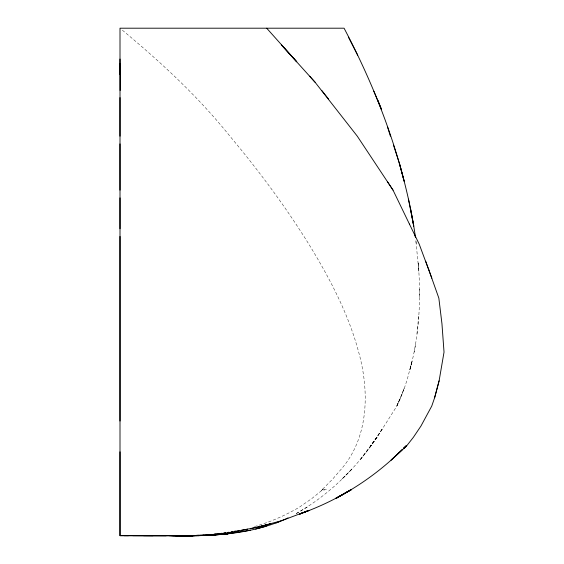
<?xml version="1.0" encoding="UTF-8"?>
<svg xmlns="http://www.w3.org/2000/svg" width="564" height="564" viewBox="0 0 564 564"><rect width="100%" height="100%" fill="white"/><g stroke="black" fill="none" stroke-linecap="round" stroke-linejoin="round"><path stroke-width="0.42" stroke-dasharray="2.82 2.11" d="M377.104 437.051L359.959 460.097L370.781 446.117L382.681 428.344L370.259 446.709L376.717 437.805L396.837 406.108L404.395 388.117L407.342 379.114L412.016 361.122L409.795 370.118C419.538 335.108 421.174 298.222 418.178 262.147L418.862 271.143L415.802 240.06L416.317 244.149M418.685 316.129L416.916 334.128M254.484 526.557C270.149 522.151 285.095 515.489 299.16 507.332L311.913 498.491L321.325 490.828L326.634 489.326L322.453 489.333L322.453 490.511L322.453 489.333L332.478 479.294L340.952 469.474C368.941 437.474 369.526 391.141 358.669 352.126C348.418 313.598 329.573 277.967 308.832 244.149C285.278 206.248 258.566 170.356 229.9 136.178C197.858 96.148 160.049 61.398 120.647 28.764M414.195 352.126L415.802 343.123M396.837 406.108L400.771 397.112M377.055 437.234L370.506 446.448L376.808 437.601M370.858 446.025C350.716 473.492 325.146 497.377 295.367 514.086L307.352 506.958M321.325 490.828L322.601 489.376M419.553 289.142L419.553 298.137M412.101 361.122L409.781 370.118L412.108 361.122M404.247 388.117L400.898 397.112L396.739 406.108L400.898 397.112L404.247 388.117M351.492 469.474L341.728 479.294L351.569 469.474"/><path stroke-width="0.85" d="M120.005 421.04L120.005 236.436M120.005 228.723L120.005 197.872M119.991 136.178L119.998 97.614M120.005 74.476L120.005 59.051M120.005 451.827L120.005 535.666L166.168 535.765M264.53 525.521L270.657 523.942L258.82 526.832L281.577 520.713L308.825 510.469L299.421 514.086C338.083 500.592 373.601 478.279 402.562 449.325L391.106 460.097L406.503 446.061L413.356 437.34L420.955 426.046L431.735 406.108L434.618 397.768L439.109 380.827L444.03 352.126L441.95 323.736L438.848 298.137L428.774 269.705M439.109 380.827L434.618 397.768M403.838 448.253L406.355 445.884L403.817 448.253M285.842 518.915L288.021 517.914M285.123 519.254C258.756 530.823 229.774 534.834 201.186 535.581M275.852 522.997L280.449 521.221M266.243 526.191L255.577 529.06M270.727 523.914L253.673 527.974L230.457 532.331M259.179 526.797L250.663 528.574M250.592 530.181L227.038 533.904L207.608 535.363M234.3 531.309L235.618 531.048M235.949 531.394L238.96 530.823M241.737 530.28L247.645 529.173M231.303 531.831L232.798 531.57M223.725 533.036L225.72 532.733M227.722 532.43L229.054 532.226M230.542 532.324L224.366 533.227M218.994 533.896L206.05 535.06M219.086 533.636L222.174 533.234M224.528 533.206L218.585 533.939M214.193 534.178L217.626 533.812M215.758 534.235L206.755 535.017M200.58 535.596L199.917 535.617L227.038 533.904L226.538 533.953M215.342 534.933L227.807 533.819L201.729 535.567L215.702 534.898M207.249 534.813L212.022 534.397M204.422 535.003L196.152 535.412L197.802 535.462M220.002 534.566L220.566 534.531M208.645 535.314L209.434 535.264L193.678 535.722M200.89 535.349L194.404 535.574M202.892 535.243L206.417 535.039M200.171 535.391L203.639 535.201M207.002 535.384L213.883 535.024M202.652 535.532L209.737 535.236L196.695 535.68M212.579 535.088L213.262 535.053L198.422 535.645L199.198 535.631M196.646 535.511L181.678 535.673L190.78 535.708M199.275 535.426L196.138 535.525L198.747 535.447M197.59 535.666L204.795 535.455M195.052 535.56L203.942 535.476M195.75 535.694L202.215 535.518M196.173 535.391L198.683 535.342M184.09 535.673L190.97 535.525L184.498 535.68M194.622 535.518L186.888 535.68L199.889 535.44M195.99 535.44L199.776 535.405L196.343 535.483L198.07 535.447M183.927 535.673L191.725 535.511M196.075 535.426L198.648 535.37M183.772 535.673L194.728 535.511M183.61 535.673L192.345 535.511M193.036 535.603L193.727 535.588L179.648 535.673L196.85 535.61M195.87 535.447L198.465 535.398M183.342 535.673L192.12 535.525M195.68 535.462L198.267 535.419M199.797 535.469L187.255 535.68L198.662 535.546M193.734 535.511L183.074 535.673L199.466 535.504M182.806 535.673L193.635 535.518M199.261 535.518L182.433 535.673L197.055 535.497M182.059 535.673L198.986 535.532M192.564 535.737L188.855 535.772M187.107 535.68L197.858 535.581M180.72 535.673L195.602 535.546M180.233 535.673L197.379 535.596L186.606 535.68M196.265 535.624L179.183 535.68M178.471 535.68L195.637 535.631M177.773 535.68L192.246 535.617M177.075 535.68L194.954 535.645M177.152 535.744L169.517 535.765M132.787 535.68L177.547 535.793M176.384 535.68L194.22 535.659M175.58 535.68L189.666 535.652M174.777 535.68L193.438 535.673L120.005 535.68L120.005 28.2L344.075 28.2C369.66 76.796 390.605 127.859 404.12 181.164L399.354 163.165L393.51 145.174M173.063 535.68L192.599 535.687L172.154 535.68M171.244 535.68L191.718 535.694M180.952 535.68L189.786 535.722M143.594 535.68L153.034 535.715M124.179 535.68L128.458 535.708M296.77 61.758L281.457 44.951L315.029 82.189L357.28 136.178L393.045 190.16L409.443 224.105M296.629 61.709L266.687 28.2M309.685 76.196L315.029 82.189M321.889 90.635L328.551 99.06M387.447 181.693L393.045 190.16M357.689 55.201L348.46 37.203M409.422 224.049L419.207 244.149L431.848 278.207M373.833 91.199L381.398 109.19L377.859 100.195M425.672 261.202L428.76 269.698M387.602 127.182L390.401 136.178M399.361 163.165C406.136 187.636 412.072 212.424 415.492 237.606M408.47 199.162L413.736 226.15L410.423 208.158M415.125 235.153L415.449 237.606M119.991 143.89L120.005 190.16M120.153 63.556A260.568 0.938 -89.9 0 1 120.146 90.494M406.313 445.736L403.81 448.126L406.313 445.736M351.372 489.538L335.573 498.625L351.372 489.538M351.428 489.524L335.488 498.555L351.478 489.559M308.734 510.483L299.547 514.086L308.734 510.483"/></g></svg>
